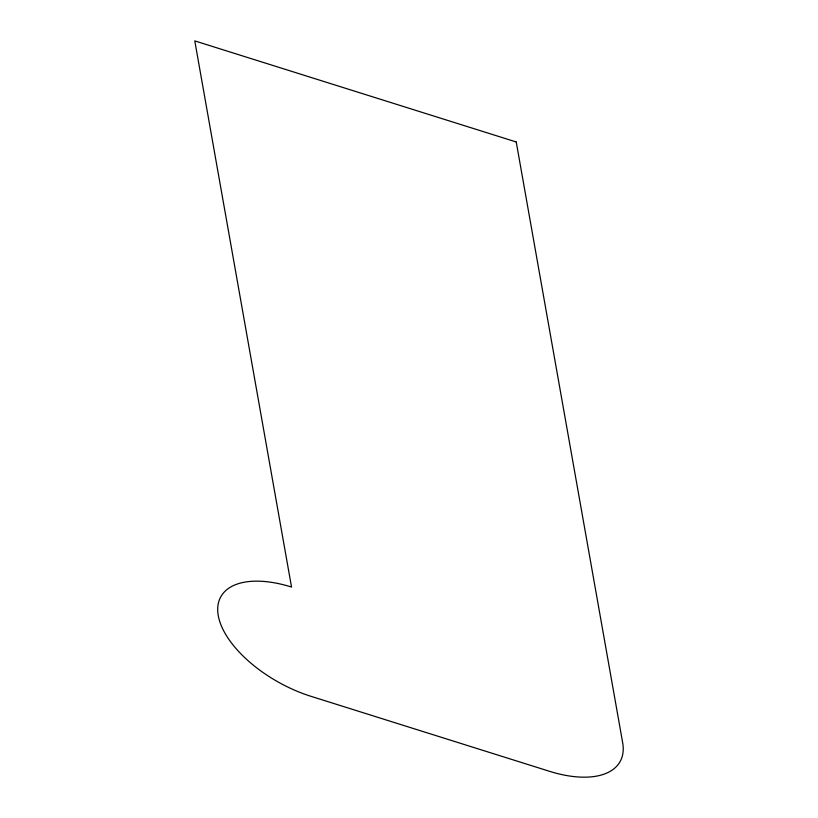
<?xml version="1.0" encoding="UTF-8"?>
<svg xmlns="http://www.w3.org/2000/svg" width="818" height="818" viewBox="0 0 818 818"><rect width="100%" height="100%" fill="white"/><g stroke="black" fill="none" stroke-linecap="round" stroke-linejoin="round"><path stroke-width="1.23" d="M516.23 141.964L194.776 40.9L291.535 587.058A92.086 46.462 29.2 0 0 218.253 615.596A92.086 46.462 29.2 0 0 310.891 696.292L549.389 771.272A92.086 46.462 29.2 0 0 622.672 742.744L516.23 141.964"/></g></svg>
